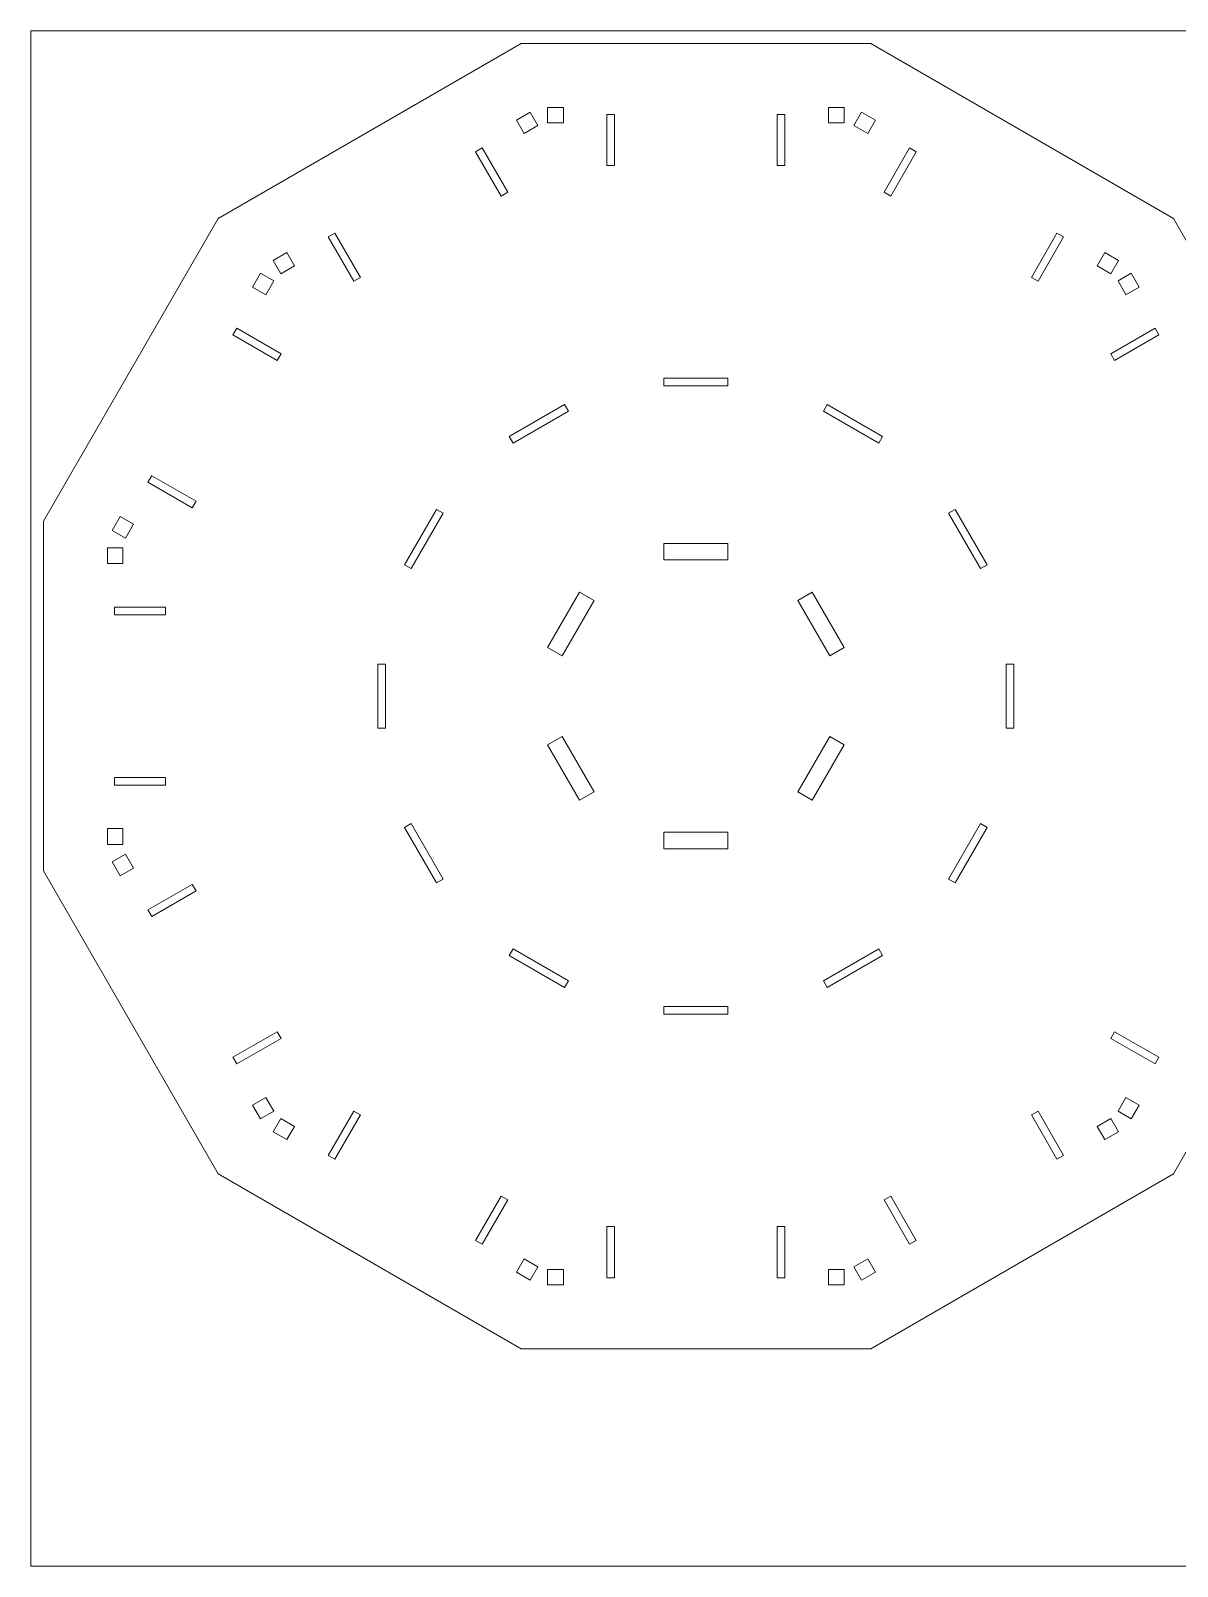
# Model space of a CAD drawing. Header units: millimetres. Extents: x -450 to 450, y -969 to 969.
# Drawn here: x -450 to -2, y -302 to 298 of the extents above; entities that cross this region are included whole.
import ezdxf

# ---------------------------------------------------------------- set-up
doc = ezdxf.new("R2010")
doc.units = ezdxf.units.MM
doc.header["$MEASUREMENT"] = 0
doc.layers.add('Camada 1', color=7, linetype='Continuous')

msp = doc.modelspace()

# ---------------------------------------------------------------- linework, layer by layer
at = {"layer": 'Camada 1', "color": 254, "lineweight": 20}
msp.add_lwpolyline([(-450, -301.6081), (450, -301.6081), (450, 298.3919), (-450, 298.3919), (-450, -301.6081)], close=True, dxfattribs=at)
at = {"layer": 'Camada 1', "color": 230, "lineweight": 20}
for points, knots in [([(65, -29.9351), (65, -29.9351), (65, 106.7189), (65, 106.7189), (65, 106.7189), (65, 106.7189), (-3.327, 225.0649), (-3.327, 225.0649), (-3.327, 225.0649), (-3.327, 225.0649), (-121.673, 293.3919), (-121.673, 293.3919), (-121.673, 293.3919), (-121.673, 293.3919), (-258.327, 293.3919), (-258.327, 293.3919), (-258.327, 293.3919), (-258.327, 293.3919), (-376.673, 225.0649), (-376.673, 225.0649), (-376.673, 225.0649), (-376.673, 225.0649), (-445, 106.7189), (-445, 106.7189), (-445, 106.7189), (-445, 106.7189), (-445, -29.9351), (-445, -29.9351), (-445, -29.9351), (-445, -29.9351), (-376.673, -148.2811), (-376.673, -148.2811), (-376.673, -148.2811), (-376.673, -148.2811), (-258.327, -216.6081), (-258.327, -216.6081), (-258.327, -216.6081), (-258.327, -216.6081), (-121.673, -216.6081), (-121.673, -216.6081), (-121.673, -216.6081), (-121.673, -216.6081), (-3.327, -148.2811), (-3.327, -148.2811), (-3.327, -148.2811), (-3.327, -148.2811), (65, -29.9351), (65, -29.9351)], [0, 0, 0, 0, 0.07692308, 0.07692308, 0.07692308, 0.07692308, 0.15384615, 0.15384615, 0.15384615, 0.15384615, 0.23076923, 0.23076923, 0.23076923, 0.23076923, 0.30769231, 0.30769231, 0.30769231, 0.30769231, 0.38461538, 0.38461538, 0.38461538, 0.38461538, 0.46153846, 0.46153846, 0.46153846, 0.46153846, 0.53846154, 0.53846154, 0.53846154, 0.53846154, 0.61538462, 0.61538462, 0.61538462, 0.61538462, 0.69230769, 0.69230769, 0.69230769, 0.69230769, 0.76923077, 0.76923077, 0.76923077, 0.76923077, 0.84615385, 0.84615385, 0.84615385, 0.84615385, 1, 1, 1, 1]), ([(-254.7705, 266.5777), (-254.7705, 266.5777), (-251.7705, 261.3816), (-251.7705, 261.3816), (-251.7705, 261.3816), (-251.7705, 261.3816), (-257.1635, 258.268), (-257.1635, 258.268), (-257.1635, 258.268), (-257.1635, 258.268), (-260.1635, 263.4641), (-260.1635, 263.4641), (-260.1635, 263.4641), (-260.1635, 263.4641), (-254.7705, 266.5777), (-254.7705, 266.5777)], [0, 0, 0, 0, 0.2, 0.2, 0.2, 0.2, 0.4, 0.4, 0.4, 0.4, 0.6, 0.6, 0.6, 0.6, 1, 1, 1, 1]), ([(-241.7728, 262.3919), (-241.7728, 262.3919), (-248, 262.3919), (-248, 262.3919), (-248, 262.3919), (-248, 262.3919), (-248, 268.3919), (-248, 268.3919), (-248, 268.3919), (-248, 268.3919), (-241.7728, 268.3919), (-241.7728, 268.3919), (-241.7728, 268.3919), (-241.7728, 268.3919), (-241.7728, 262.3919), (-241.7728, 262.3919)], [0, 0, 0, 0, 0.2, 0.2, 0.2, 0.2, 0.4, 0.4, 0.4, 0.4, 0.6, 0.6, 0.6, 0.6, 1, 1, 1, 1]), ([(-221.75, 265.6636), (-221.75, 265.6636), (-221.75, 245.6636), (-221.75, 245.6636), (-221.75, 245.6636), (-221.75, 245.6636), (-224.75, 245.6636), (-224.75, 245.6636), (-224.75, 245.6636), (-224.75, 245.6636), (-224.75, 265.6636), (-224.75, 265.6636), (-224.75, 265.6636), (-224.75, 265.6636), (-221.75, 265.6636), (-221.75, 265.6636)], [0, 0, 0, 0, 0.2, 0.2, 0.2, 0.2, 0.4, 0.4, 0.4, 0.4, 0.6, 0.6, 0.6, 0.6, 1, 1, 1, 1]), ([(-155.25, 245.6636), (-155.25, 245.6636), (-158.25, 245.6636), (-158.25, 245.6636), (-158.25, 245.6636), (-158.25, 245.6636), (-158.25, 265.6636), (-158.25, 265.6636), (-158.25, 265.6636), (-158.25, 265.6636), (-155.25, 265.6636), (-155.25, 265.6636), (-155.25, 265.6636), (-155.25, 265.6636), (-155.25, 245.6636), (-155.25, 245.6636)], [0, 0, 0, 0, 0.2, 0.2, 0.2, 0.2, 0.4, 0.4, 0.4, 0.4, 0.6, 0.6, 0.6, 0.6, 1, 1, 1, 1]), ([(-132, 262.3919), (-132, 262.3919), (-138.2272, 262.3919), (-138.2272, 262.3919), (-138.2272, 262.3919), (-138.2272, 262.3919), (-138.2272, 268.3919), (-138.2272, 268.3919), (-138.2272, 268.3919), (-138.2272, 268.3919), (-132, 268.3919), (-132, 268.3919), (-132, 268.3919), (-132, 268.3919), (-132, 262.3919), (-132, 262.3919)], [0, 0, 0, 0, 0.2, 0.2, 0.2, 0.2, 0.4, 0.4, 0.4, 0.4, 0.6, 0.6, 0.6, 0.6, 1, 1, 1, 1]), ([(-122.8365, 258.268), (-122.8365, 258.268), (-128.2295, 261.3816), (-128.2295, 261.3816), (-128.2295, 261.3816), (-128.2295, 261.3816), (-125.2295, 266.5777), (-125.2295, 266.5777), (-125.2295, 266.5777), (-125.2295, 266.5777), (-119.8365, 263.4641), (-119.8365, 263.4641), (-119.8365, 263.4641), (-119.8365, 263.4641), (-122.8365, 258.268), (-122.8365, 258.268)], [0, 0, 0, 0, 0.2, 0.2, 0.2, 0.2, 0.4, 0.4, 0.4, 0.4, 0.6, 0.6, 0.6, 0.6, 1, 1, 1, 1]), ([(-263.5415, 235.2695), (-263.5415, 235.2695), (-266.1395, 233.7695), (-266.1395, 233.7695), (-266.1395, 233.7695), (-266.1395, 233.7695), (-276.1395, 251.09), (-276.1395, 251.09), (-276.1395, 251.09), (-276.1395, 251.09), (-273.5415, 252.59), (-273.5415, 252.59), (-273.5415, 252.59), (-273.5415, 252.59), (-263.5415, 235.2695), (-263.5415, 235.2695)], [0, 0, 0, 0, 0.2, 0.2, 0.2, 0.2, 0.4, 0.4, 0.4, 0.4, 0.6, 0.6, 0.6, 0.6, 1, 1, 1, 1]), ([(-103.8605, 251.09), (-103.8605, 251.09), (-113.8605, 233.7695), (-113.8605, 233.7695), (-113.8605, 233.7695), (-113.8605, 233.7695), (-116.4585, 235.2695), (-116.4585, 235.2695), (-116.4585, 235.2695), (-116.4585, 235.2695), (-106.4585, 252.59), (-106.4585, 252.59), (-106.4585, 252.59), (-106.4585, 252.59), (-103.8605, 251.09), (-103.8605, 251.09)], [0, 0, 0, 0, 0.2, 0.2, 0.2, 0.2, 0.4, 0.4, 0.4, 0.4, 0.6, 0.6, 0.6, 0.6, 1, 1, 1, 1]), ([(-321.1322, 202.0195), (-321.1322, 202.0195), (-323.7302, 200.5195), (-323.7302, 200.5195), (-323.7302, 200.5195), (-323.7302, 200.5195), (-333.7302, 217.84), (-333.7302, 217.84), (-333.7302, 217.84), (-333.7302, 217.84), (-331.1322, 219.34), (-331.1322, 219.34), (-331.1322, 219.34), (-331.1322, 219.34), (-321.1322, 202.0195), (-321.1322, 202.0195)], [0, 0, 0, 0, 0.2, 0.2, 0.2, 0.2, 0.4, 0.4, 0.4, 0.4, 0.6, 0.6, 0.6, 0.6, 1, 1, 1, 1]), ([(-56.2698, 200.5195), (-56.2698, 200.5195), (-58.8678, 202.0195), (-58.8678, 202.0195), (-58.8678, 202.0195), (-58.8678, 202.0195), (-48.8678, 219.34), (-48.8678, 219.34), (-48.8678, 219.34), (-48.8678, 219.34), (-46.2698, 217.84), (-46.2698, 217.84), (-46.2698, 217.84), (-46.2698, 217.84), (-56.2698, 200.5195), (-56.2698, 200.5195)], [0, 0, 0, 0, 0.2, 0.2, 0.2, 0.2, 0.4, 0.4, 0.4, 0.4, 0.6, 0.6, 0.6, 0.6, 1, 1, 1, 1]), ([(-346.8365, 206.4952), (-346.8365, 206.4952), (-352.2295, 203.3816), (-352.2295, 203.3816), (-352.2295, 203.3816), (-352.2295, 203.3816), (-355.2295, 208.5777), (-355.2295, 208.5777), (-355.2295, 208.5777), (-355.2295, 208.5777), (-349.8365, 211.6914), (-349.8365, 211.6914), (-349.8365, 211.6914), (-349.8365, 211.6914), (-346.8365, 206.4952), (-346.8365, 206.4952)], [0, 0, 0, 0, 0.2, 0.2, 0.2, 0.2, 0.4, 0.4, 0.4, 0.4, 0.6, 0.6, 0.6, 0.6, 1, 1, 1, 1]), ([(-27.7705, 203.3816), (-27.7705, 203.3816), (-33.1635, 206.4952), (-33.1635, 206.4952), (-33.1635, 206.4952), (-33.1635, 206.4952), (-30.1635, 211.6914), (-30.1635, 211.6914), (-30.1635, 211.6914), (-30.1635, 211.6914), (-24.7705, 208.5777), (-24.7705, 208.5777), (-24.7705, 208.5777), (-24.7705, 208.5777), (-27.7705, 203.3816), (-27.7705, 203.3816)], [0, 0, 0, 0, 0.2, 0.2, 0.2, 0.2, 0.4, 0.4, 0.4, 0.4, 0.6, 0.6, 0.6, 0.6, 1, 1, 1, 1]), ([(-354.9897, 200.6214), (-354.9897, 200.6214), (-358.1033, 195.2284), (-358.1033, 195.2284), (-358.1033, 195.2284), (-358.1033, 195.2284), (-363.2995, 198.2284), (-363.2995, 198.2284), (-363.2995, 198.2284), (-363.2995, 198.2284), (-360.1858, 203.6214), (-360.1858, 203.6214), (-360.1858, 203.6214), (-360.1858, 203.6214), (-354.9897, 200.6214), (-354.9897, 200.6214)], [0, 0, 0, 0, 0.2, 0.2, 0.2, 0.2, 0.4, 0.4, 0.4, 0.4, 0.6, 0.6, 0.6, 0.6, 1, 1, 1, 1]), ([(-21.8967, 195.2284), (-21.8967, 195.2284), (-25.0103, 200.6214), (-25.0103, 200.6214), (-25.0103, 200.6214), (-25.0103, 200.6214), (-19.8142, 203.6214), (-19.8142, 203.6214), (-19.8142, 203.6214), (-19.8142, 203.6214), (-16.7005, 198.2284), (-16.7005, 198.2284), (-16.7005, 198.2284), (-16.7005, 198.2284), (-21.8967, 195.2284), (-21.8967, 195.2284)], [0, 0, 0, 0, 0.2, 0.2, 0.2, 0.2, 0.4, 0.4, 0.4, 0.4, 0.6, 0.6, 0.6, 0.6, 1, 1, 1, 1]), ([(-352.1276, 172.1221), (-352.1276, 172.1221), (-353.6276, 169.5241), (-353.6276, 169.5241), (-353.6276, 169.5241), (-353.6276, 169.5241), (-370.9481, 179.5241), (-370.9481, 179.5241), (-370.9481, 179.5241), (-370.9481, 179.5241), (-369.4481, 182.1221), (-369.4481, 182.1221), (-369.4481, 182.1221), (-369.4481, 182.1221), (-352.1276, 172.1221), (-352.1276, 172.1221)], [0, 0, 0, 0, 0.2, 0.2, 0.2, 0.2, 0.4, 0.4, 0.4, 0.4, 0.6, 0.6, 0.6, 0.6, 1, 1, 1, 1]), ([(-26.3724, 169.5241), (-26.3724, 169.5241), (-27.8724, 172.1221), (-27.8724, 172.1221), (-27.8724, 172.1221), (-27.8724, 172.1221), (-10.5519, 182.1221), (-10.5519, 182.1221), (-10.5519, 182.1221), (-10.5519, 182.1221), (-9.0519, 179.5241), (-9.0519, 179.5241), (-9.0519, 179.5241), (-9.0519, 179.5241), (-26.3724, 169.5241), (-26.3724, 169.5241)], [0, 0, 0, 0, 0.2, 0.2, 0.2, 0.2, 0.4, 0.4, 0.4, 0.4, 0.6, 0.6, 0.6, 0.6, 1, 1, 1, 1]), ([(-177.5, 162.6836), (-177.5, 162.6836), (-177.5, 159.6836), (-177.5, 159.6836), (-177.5, 159.6836), (-177.5, 159.6836), (-202.5, 159.6836), (-202.5, 159.6836), (-202.5, 159.6836), (-202.5, 159.6836), (-202.5, 162.6836), (-202.5, 162.6836), (-202.5, 162.6836), (-202.5, 162.6836), (-177.5, 162.6836), (-177.5, 162.6836)], [0, 0, 0, 0, 0.2, 0.2, 0.2, 0.2, 0.4, 0.4, 0.4, 0.4, 0.6, 0.6, 0.6, 0.6, 1, 1, 1, 1]), ([(-239.8205, 149.6836), (-239.8205, 149.6836), (-261.4711, 137.1836), (-261.4711, 137.1836), (-261.4711, 137.1836), (-261.4711, 137.1836), (-262.9711, 139.7816), (-262.9711, 139.7816), (-262.9711, 139.7816), (-262.9711, 139.7816), (-241.3205, 152.2816), (-241.3205, 152.2816), (-241.3205, 152.2816), (-241.3205, 152.2816), (-239.8205, 149.6836), (-239.8205, 149.6836)], [0, 0, 0, 0, 0.2, 0.2, 0.2, 0.2, 0.4, 0.4, 0.4, 0.4, 0.6, 0.6, 0.6, 0.6, 1, 1, 1, 1]), ([(-138.6795, 152.2816), (-138.6795, 152.2816), (-117.0289, 139.7816), (-117.0289, 139.7816), (-117.0289, 139.7816), (-117.0289, 139.7816), (-118.5289, 137.1836), (-118.5289, 137.1836), (-118.5289, 137.1836), (-118.5289, 137.1836), (-140.1795, 149.6836), (-140.1795, 149.6836), (-140.1795, 149.6836), (-140.1795, 149.6836), (-138.6795, 152.2816), (-138.6795, 152.2816)], [0, 0, 0, 0, 0.2, 0.2, 0.2, 0.2, 0.4, 0.4, 0.4, 0.4, 0.6, 0.6, 0.6, 0.6, 1, 1, 1, 1]), ([(-385.3776, 114.5314), (-385.3776, 114.5314), (-386.8776, 111.9334), (-386.8776, 111.9334), (-386.8776, 111.9334), (-386.8776, 111.9334), (-404.1981, 121.9334), (-404.1981, 121.9334), (-404.1981, 121.9334), (-404.1981, 121.9334), (-402.6981, 124.5314), (-402.6981, 124.5314), (-402.6981, 124.5314), (-402.6981, 124.5314), (-385.3776, 114.5314), (-385.3776, 114.5314)], [0, 0, 0, 0, 0.2, 0.2, 0.2, 0.2, 0.4, 0.4, 0.4, 0.4, 0.6, 0.6, 0.6, 0.6, 1, 1, 1, 1]), ([(-409.8761, 105.5554), (-409.8761, 105.5554), (-412.9897, 100.1624), (-412.9897, 100.1624), (-412.9897, 100.1624), (-412.9897, 100.1624), (-418.1858, 103.1624), (-418.1858, 103.1624), (-418.1858, 103.1624), (-418.1858, 103.1624), (-415.0722, 108.5554), (-415.0722, 108.5554), (-415.0722, 108.5554), (-415.0722, 108.5554), (-409.8761, 105.5554), (-409.8761, 105.5554)], [0, 0, 0, 0, 0.2, 0.2, 0.2, 0.2, 0.4, 0.4, 0.4, 0.4, 0.6, 0.6, 0.6, 0.6, 1, 1, 1, 1]), ([(-288.7917, 109.863), (-288.7917, 109.863), (-301.2917, 88.2124), (-301.2917, 88.2124), (-301.2917, 88.2124), (-301.2917, 88.2124), (-303.8897, 89.7124), (-303.8897, 89.7124), (-303.8897, 89.7124), (-303.8897, 89.7124), (-291.3897, 111.363), (-291.3897, 111.363), (-291.3897, 111.363), (-291.3897, 111.363), (-288.7917, 109.863), (-288.7917, 109.863)], [0, 0, 0, 0, 0.2, 0.2, 0.2, 0.2, 0.4, 0.4, 0.4, 0.4, 0.6, 0.6, 0.6, 0.6, 1, 1, 1, 1]), ([(-88.6103, 111.363), (-88.6103, 111.363), (-76.1103, 89.7124), (-76.1103, 89.7124), (-76.1103, 89.7124), (-76.1103, 89.7124), (-78.7083, 88.2124), (-78.7083, 88.2124), (-78.7083, 88.2124), (-78.7083, 88.2124), (-91.2083, 109.863), (-91.2083, 109.863), (-91.2083, 109.863), (-91.2083, 109.863), (-88.6103, 111.363), (-88.6103, 111.363)], [0, 0, 0, 0, 0.2, 0.2, 0.2, 0.2, 0.4, 0.4, 0.4, 0.4, 0.6, 0.6, 0.6, 0.6, 1, 1, 1, 1]), ([(-414, 96.3919), (-414, 96.3919), (-414, 90.1647), (-414, 90.1647), (-414, 90.1647), (-414, 90.1647), (-420, 90.1647), (-420, 90.1647), (-420, 90.1647), (-420, 90.1647), (-420, 96.3919), (-420, 96.3919), (-420, 96.3919), (-420, 96.3919), (-414, 96.3919), (-414, 96.3919)], [0, 0, 0, 0, 0.2, 0.2, 0.2, 0.2, 0.4, 0.4, 0.4, 0.4, 0.6, 0.6, 0.6, 0.6, 1, 1, 1, 1]), ([(-202.5, 98.0881), (-202.5, 98.0881), (-177.5, 98.0881), (-177.5, 98.0881), (-177.5, 98.0881), (-177.5, 98.0881), (-177.5, 91.5963), (-177.5, 91.5963), (-177.5, 91.5963), (-177.5, 91.5963), (-202.5, 91.5963), (-202.5, 91.5963), (-202.5, 91.5963), (-202.5, 91.5963), (-202.5, 98.0881), (-202.5, 98.0881)], [0, 0, 0, 0, 0.2, 0.2, 0.2, 0.2, 0.4, 0.4, 0.4, 0.4, 0.6, 0.6, 0.6, 0.6, 1, 1, 1, 1]), ([(-229.8264, 75.8194), (-229.8264, 75.8194), (-242.3264, 54.1688), (-242.3264, 54.1688), (-242.3264, 54.1688), (-242.3264, 54.1688), (-247.9484, 57.4147), (-247.9484, 57.4147), (-247.9484, 57.4147), (-247.9484, 57.4147), (-235.4484, 79.0653), (-235.4484, 79.0653), (-235.4484, 79.0653), (-235.4484, 79.0653), (-229.8264, 75.8194), (-229.8264, 75.8194)], [0, 0, 0, 0, 0.2, 0.2, 0.2, 0.2, 0.4, 0.4, 0.4, 0.4, 0.6, 0.6, 0.6, 0.6, 1, 1, 1, 1]), ([(-144.5516, 79.0653), (-144.5516, 79.0653), (-132.0516, 57.4147), (-132.0516, 57.4147), (-132.0516, 57.4147), (-132.0516, 57.4147), (-137.6736, 54.1688), (-137.6736, 54.1688), (-137.6736, 54.1688), (-137.6736, 54.1688), (-150.1736, 75.8194), (-150.1736, 75.8194), (-150.1736, 75.8194), (-150.1736, 75.8194), (-144.5516, 79.0653), (-144.5516, 79.0653)], [0, 0, 0, 0, 0.2, 0.2, 0.2, 0.2, 0.4, 0.4, 0.4, 0.4, 0.6, 0.6, 0.6, 0.6, 1, 1, 1, 1]), ([(-397.2717, 73.1419), (-397.2717, 73.1419), (-397.2717, 70.1419), (-397.2717, 70.1419), (-397.2717, 70.1419), (-397.2717, 70.1419), (-417.2717, 70.1419), (-417.2717, 70.1419), (-417.2717, 70.1419), (-417.2717, 70.1419), (-417.2717, 73.1419), (-417.2717, 73.1419), (-417.2717, 73.1419), (-417.2717, 73.1419), (-397.2717, 73.1419), (-397.2717, 73.1419)], [0, 0, 0, 0, 0.2, 0.2, 0.2, 0.2, 0.4, 0.4, 0.4, 0.4, 0.6, 0.6, 0.6, 0.6, 1, 1, 1, 1]), ([(-311.2917, 50.8919), (-311.2917, 50.8919), (-311.2917, 25.8919), (-311.2917, 25.8919), (-311.2917, 25.8919), (-311.2917, 25.8919), (-314.2917, 25.8919), (-314.2917, 25.8919), (-314.2917, 25.8919), (-314.2917, 25.8919), (-314.2917, 50.8919), (-314.2917, 50.8919), (-314.2917, 50.8919), (-314.2917, 50.8919), (-311.2917, 50.8919), (-311.2917, 50.8919)], [0, 0, 0, 0, 0.2, 0.2, 0.2, 0.2, 0.4, 0.4, 0.4, 0.4, 0.6, 0.6, 0.6, 0.6, 1, 1, 1, 1]), ([(-65.7083, 50.8919), (-65.7083, 50.8919), (-65.7083, 25.8919), (-65.7083, 25.8919), (-65.7083, 25.8919), (-65.7083, 25.8919), (-68.7083, 25.8919), (-68.7083, 25.8919), (-68.7083, 25.8919), (-68.7083, 25.8919), (-68.7083, 50.8919), (-68.7083, 50.8919), (-68.7083, 50.8919), (-68.7083, 50.8919), (-65.7083, 50.8919), (-65.7083, 50.8919)], [0, 0, 0, 0, 0.2, 0.2, 0.2, 0.2, 0.4, 0.4, 0.4, 0.4, 0.6, 0.6, 0.6, 0.6, 1, 1, 1, 1]), ([(-242.3264, 22.615), (-242.3264, 22.615), (-229.8264, 0.9644), (-229.8264, 0.9644), (-229.8264, 0.9644), (-229.8264, 0.9644), (-235.4484, -2.2815), (-235.4484, -2.2815), (-235.4484, -2.2815), (-235.4484, -2.2815), (-247.9484, 19.3691), (-247.9484, 19.3691), (-247.9484, 19.3691), (-247.9484, 19.3691), (-242.3264, 22.615), (-242.3264, 22.615)], [0, 0, 0, 0, 0.2, 0.2, 0.2, 0.2, 0.4, 0.4, 0.4, 0.4, 0.6, 0.6, 0.6, 0.6, 1, 1, 1, 1]), ([(-132.0516, 19.3691), (-132.0516, 19.3691), (-144.5516, -2.2815), (-144.5516, -2.2815), (-144.5516, -2.2815), (-144.5516, -2.2815), (-150.1736, 0.9644), (-150.1736, 0.9644), (-150.1736, 0.9644), (-150.1736, 0.9644), (-137.6736, 22.615), (-137.6736, 22.615), (-137.6736, 22.615), (-137.6736, 22.615), (-132.0516, 19.3691), (-132.0516, 19.3691)], [0, 0, 0, 0, 0.2, 0.2, 0.2, 0.2, 0.4, 0.4, 0.4, 0.4, 0.6, 0.6, 0.6, 0.6, 1, 1, 1, 1]), ([(-397.2717, 6.6419), (-397.2717, 6.6419), (-397.2717, 3.6419), (-397.2717, 3.6419), (-397.2717, 3.6419), (-397.2717, 3.6419), (-417.2717, 3.6419), (-417.2717, 3.6419), (-417.2717, 3.6419), (-417.2717, 3.6419), (-417.2717, 6.6419), (-417.2717, 6.6419), (-417.2717, 6.6419), (-417.2717, 6.6419), (-397.2717, 6.6419), (-397.2717, 6.6419)], [0, 0, 0, 0, 0.2, 0.2, 0.2, 0.2, 0.4, 0.4, 0.4, 0.4, 0.6, 0.6, 0.6, 0.6, 1, 1, 1, 1]), ([(-301.2917, -11.4286), (-301.2917, -11.4286), (-288.7917, -33.0792), (-288.7917, -33.0792), (-288.7917, -33.0792), (-288.7917, -33.0792), (-291.3897, -34.5792), (-291.3897, -34.5792), (-291.3897, -34.5792), (-291.3897, -34.5792), (-303.8897, -12.9286), (-303.8897, -12.9286), (-303.8897, -12.9286), (-303.8897, -12.9286), (-301.2917, -11.4286), (-301.2917, -11.4286)], [0, 0, 0, 0, 0.2, 0.2, 0.2, 0.2, 0.4, 0.4, 0.4, 0.4, 0.6, 0.6, 0.6, 0.6, 1, 1, 1, 1]), ([(-91.2083, -33.0792), (-91.2083, -33.0792), (-78.7083, -11.4286), (-78.7083, -11.4286), (-78.7083, -11.4286), (-78.7083, -11.4286), (-76.1103, -12.9286), (-76.1103, -12.9286), (-76.1103, -12.9286), (-76.1103, -12.9286), (-88.6103, -34.5792), (-88.6103, -34.5792), (-88.6103, -34.5792), (-88.6103, -34.5792), (-91.2083, -33.0792), (-91.2083, -33.0792)], [0, 0, 0, 0, 0.2, 0.2, 0.2, 0.2, 0.4, 0.4, 0.4, 0.4, 0.6, 0.6, 0.6, 0.6, 1, 1, 1, 1]), ([(-414, -13.3809), (-414, -13.3809), (-414, -19.6081), (-414, -19.6081), (-414, -19.6081), (-414, -19.6081), (-420, -19.6081), (-420, -19.6081), (-420, -19.6081), (-420, -19.6081), (-420, -13.3809), (-420, -13.3809), (-420, -13.3809), (-420, -13.3809), (-414, -13.3809), (-414, -13.3809)], [0, 0, 0, 0, 0.2, 0.2, 0.2, 0.2, 0.4, 0.4, 0.4, 0.4, 0.6, 0.6, 0.6, 0.6, 1, 1, 1, 1]), ([(-202.5, -14.8125), (-202.5, -14.8125), (-177.5, -14.8125), (-177.5, -14.8125), (-177.5, -14.8125), (-177.5, -14.8125), (-177.5, -21.3043), (-177.5, -21.3043), (-177.5, -21.3043), (-177.5, -21.3043), (-202.5, -21.3043), (-202.5, -21.3043), (-202.5, -21.3043), (-202.5, -21.3043), (-202.5, -14.8125), (-202.5, -14.8125)], [0, 0, 0, 0, 0.2, 0.2, 0.2, 0.2, 0.4, 0.4, 0.4, 0.4, 0.6, 0.6, 0.6, 0.6, 1, 1, 1, 1]), ([(-412.9897, -23.3786), (-412.9897, -23.3786), (-409.8761, -28.7716), (-409.8761, -28.7716), (-409.8761, -28.7716), (-409.8761, -28.7716), (-415.0722, -31.7716), (-415.0722, -31.7716), (-415.0722, -31.7716), (-415.0722, -31.7716), (-418.1858, -26.3786), (-418.1858, -26.3786), (-418.1858, -26.3786), (-418.1858, -26.3786), (-412.9897, -23.3786), (-412.9897, -23.3786)], [0, 0, 0, 0, 0.2, 0.2, 0.2, 0.2, 0.4, 0.4, 0.4, 0.4, 0.6, 0.6, 0.6, 0.6, 1, 1, 1, 1]), ([(-386.8776, -35.1496), (-386.8776, -35.1496), (-385.3776, -37.7476), (-385.3776, -37.7476), (-385.3776, -37.7476), (-385.3776, -37.7476), (-402.6981, -47.7476), (-402.6981, -47.7476), (-402.6981, -47.7476), (-402.6981, -47.7476), (-404.1981, -45.1496), (-404.1981, -45.1496), (-404.1981, -45.1496), (-404.1981, -45.1496), (-386.8776, -35.1496), (-386.8776, -35.1496)], [0, 0, 0, 0, 0.2, 0.2, 0.2, 0.2, 0.4, 0.4, 0.4, 0.4, 0.6, 0.6, 0.6, 0.6, 1, 1, 1, 1]), ([(-261.4711, -60.3998), (-261.4711, -60.3998), (-239.8205, -72.8998), (-239.8205, -72.8998), (-239.8205, -72.8998), (-239.8205, -72.8998), (-241.3205, -75.4978), (-241.3205, -75.4978), (-241.3205, -75.4978), (-241.3205, -75.4978), (-262.9711, -62.9978), (-262.9711, -62.9978), (-262.9711, -62.9978), (-262.9711, -62.9978), (-261.4711, -60.3998), (-261.4711, -60.3998)], [0, 0, 0, 0, 0.2, 0.2, 0.2, 0.2, 0.4, 0.4, 0.4, 0.4, 0.6, 0.6, 0.6, 0.6, 1, 1, 1, 1]), ([(-140.1795, -72.8998), (-140.1795, -72.8998), (-118.5289, -60.3998), (-118.5289, -60.3998), (-118.5289, -60.3998), (-118.5289, -60.3998), (-117.0289, -62.9978), (-117.0289, -62.9978), (-117.0289, -62.9978), (-117.0289, -62.9978), (-138.6795, -75.4978), (-138.6795, -75.4978), (-138.6795, -75.4978), (-138.6795, -75.4978), (-140.1795, -72.8998), (-140.1795, -72.8998)], [0, 0, 0, 0, 0.2, 0.2, 0.2, 0.2, 0.4, 0.4, 0.4, 0.4, 0.6, 0.6, 0.6, 0.6, 1, 1, 1, 1]), ([(-202.5, -82.8998), (-202.5, -82.8998), (-177.5, -82.8998), (-177.5, -82.8998), (-177.5, -82.8998), (-177.5, -82.8998), (-177.5, -85.8998), (-177.5, -85.8998), (-177.5, -85.8998), (-177.5, -85.8998), (-202.5, -85.8998), (-202.5, -85.8998), (-202.5, -85.8998), (-202.5, -85.8998), (-202.5, -82.8998), (-202.5, -82.8998)], [0, 0, 0, 0, 0.2, 0.2, 0.2, 0.2, 0.4, 0.4, 0.4, 0.4, 0.6, 0.6, 0.6, 0.6, 1, 1, 1, 1]), ([(-353.6276, -92.7403), (-353.6276, -92.7403), (-352.1276, -95.3383), (-352.1276, -95.3383), (-352.1276, -95.3383), (-352.1276, -95.3383), (-369.4481, -105.3383), (-369.4481, -105.3383), (-369.4481, -105.3383), (-369.4481, -105.3383), (-370.9481, -102.7403), (-370.9481, -102.7403), (-370.9481, -102.7403), (-370.9481, -102.7403), (-353.6276, -92.7403), (-353.6276, -92.7403)], [0, 0, 0, 0, 0.2, 0.2, 0.2, 0.2, 0.4, 0.4, 0.4, 0.4, 0.6, 0.6, 0.6, 0.6, 1, 1, 1, 1]), ([(-26.3724, -92.7403), (-26.3724, -92.7403), (-9.0519, -102.7403), (-9.0519, -102.7403), (-9.0519, -102.7403), (-9.0519, -102.7403), (-10.5519, -105.3383), (-10.5519, -105.3383), (-10.5519, -105.3383), (-10.5519, -105.3383), (-27.8724, -95.3383), (-27.8724, -95.3383), (-27.8724, -95.3383), (-27.8724, -95.3383), (-26.3724, -92.7403), (-26.3724, -92.7403)], [0, 0, 0, 0, 0.2, 0.2, 0.2, 0.2, 0.4, 0.4, 0.4, 0.4, 0.6, 0.6, 0.6, 0.6, 1, 1, 1, 1]), ([(-358.1033, -118.4446), (-358.1033, -118.4446), (-354.9897, -123.8376), (-354.9897, -123.8376), (-354.9897, -123.8376), (-354.9897, -123.8376), (-360.1858, -126.8376), (-360.1858, -126.8376), (-360.1858, -126.8376), (-360.1858, -126.8376), (-363.2995, -121.4446), (-363.2995, -121.4446), (-363.2995, -121.4446), (-363.2995, -121.4446), (-358.1033, -118.4446), (-358.1033, -118.4446)], [0, 0, 0, 0, 0.2, 0.2, 0.2, 0.2, 0.4, 0.4, 0.4, 0.4, 0.6, 0.6, 0.6, 0.6, 1, 1, 1, 1]), ([(-25.0103, -123.8376), (-25.0103, -123.8376), (-21.8967, -118.4446), (-21.8967, -118.4446), (-21.8967, -118.4446), (-21.8967, -118.4446), (-16.7005, -121.4446), (-16.7005, -121.4446), (-16.7005, -121.4446), (-16.7005, -121.4446), (-19.8142, -126.8376), (-19.8142, -126.8376), (-19.8142, -126.8376), (-19.8142, -126.8376), (-25.0103, -123.8376), (-25.0103, -123.8376)], [0, 0, 0, 0, 0.2, 0.2, 0.2, 0.2, 0.4, 0.4, 0.4, 0.4, 0.6, 0.6, 0.6, 0.6, 1, 1, 1, 1]), ([(-323.7302, -123.7357), (-323.7302, -123.7357), (-321.1322, -125.2357), (-321.1322, -125.2357), (-321.1322, -125.2357), (-321.1322, -125.2357), (-331.1322, -142.5562), (-331.1322, -142.5562), (-331.1322, -142.5562), (-331.1322, -142.5562), (-333.7302, -141.0562), (-333.7302, -141.0562), (-333.7302, -141.0562), (-333.7302, -141.0562), (-323.7302, -123.7357), (-323.7302, -123.7357)], [0, 0, 0, 0, 0.2, 0.2, 0.2, 0.2, 0.4, 0.4, 0.4, 0.4, 0.6, 0.6, 0.6, 0.6, 1, 1, 1, 1]), ([(-58.8678, -125.2357), (-58.8678, -125.2357), (-56.2698, -123.7357), (-56.2698, -123.7357), (-56.2698, -123.7357), (-56.2698, -123.7357), (-46.2698, -141.0562), (-46.2698, -141.0562), (-46.2698, -141.0562), (-46.2698, -141.0562), (-48.8678, -142.5562), (-48.8678, -142.5562), (-48.8678, -142.5562), (-48.8678, -142.5562), (-58.8678, -125.2357), (-58.8678, -125.2357)], [0, 0, 0, 0, 0.2, 0.2, 0.2, 0.2, 0.4, 0.4, 0.4, 0.4, 0.6, 0.6, 0.6, 0.6, 1, 1, 1, 1]), ([(-352.2295, -126.5978), (-352.2295, -126.5978), (-346.8365, -129.7114), (-346.8365, -129.7114), (-346.8365, -129.7114), (-346.8365, -129.7114), (-349.8365, -134.9076), (-349.8365, -134.9076), (-349.8365, -134.9076), (-349.8365, -134.9076), (-355.2295, -131.7939), (-355.2295, -131.7939), (-355.2295, -131.7939), (-355.2295, -131.7939), (-352.2295, -126.5978), (-352.2295, -126.5978)], [0, 0, 0, 0, 0.2, 0.2, 0.2, 0.2, 0.4, 0.4, 0.4, 0.4, 0.6, 0.6, 0.6, 0.6, 1, 1, 1, 1]), ([(-33.1635, -129.7114), (-33.1635, -129.7114), (-27.7705, -126.5978), (-27.7705, -126.5978), (-27.7705, -126.5978), (-27.7705, -126.5978), (-24.7705, -131.7939), (-24.7705, -131.7939), (-24.7705, -131.7939), (-24.7705, -131.7939), (-30.1635, -134.9076), (-30.1635, -134.9076), (-30.1635, -134.9076), (-30.1635, -134.9076), (-33.1635, -129.7114), (-33.1635, -129.7114)], [0, 0, 0, 0, 0.2, 0.2, 0.2, 0.2, 0.4, 0.4, 0.4, 0.4, 0.6, 0.6, 0.6, 0.6, 1, 1, 1, 1]), ([(-266.1395, -156.9857), (-266.1395, -156.9857), (-263.5415, -158.4857), (-263.5415, -158.4857), (-263.5415, -158.4857), (-263.5415, -158.4857), (-273.5415, -175.8062), (-273.5415, -175.8062), (-273.5415, -175.8062), (-273.5415, -175.8062), (-276.1395, -174.3062), (-276.1395, -174.3062), (-276.1395, -174.3062), (-276.1395, -174.3062), (-266.1395, -156.9857), (-266.1395, -156.9857)], [0, 0, 0, 0, 0.2, 0.2, 0.2, 0.2, 0.4, 0.4, 0.4, 0.4, 0.6, 0.6, 0.6, 0.6, 1, 1, 1, 1]), ([(-116.4585, -158.4857), (-116.4585, -158.4857), (-113.8605, -156.9857), (-113.8605, -156.9857), (-113.8605, -156.9857), (-113.8605, -156.9857), (-103.8605, -174.3062), (-103.8605, -174.3062), (-103.8605, -174.3062), (-103.8605, -174.3062), (-106.4585, -175.8062), (-106.4585, -175.8062), (-106.4585, -175.8062), (-106.4585, -175.8062), (-116.4585, -158.4857), (-116.4585, -158.4857)], [0, 0, 0, 0, 0.2, 0.2, 0.2, 0.2, 0.4, 0.4, 0.4, 0.4, 0.6, 0.6, 0.6, 0.6, 1, 1, 1, 1]), ([(-224.75, -168.8798), (-224.75, -168.8798), (-221.75, -168.8798), (-221.75, -168.8798), (-221.75, -168.8798), (-221.75, -168.8798), (-221.75, -188.8798), (-221.75, -188.8798), (-221.75, -188.8798), (-221.75, -188.8798), (-224.75, -188.8798), (-224.75, -188.8798), (-224.75, -188.8798), (-224.75, -188.8798), (-224.75, -168.8798), (-224.75, -168.8798)], [0, 0, 0, 0, 0.2, 0.2, 0.2, 0.2, 0.4, 0.4, 0.4, 0.4, 0.6, 0.6, 0.6, 0.6, 1, 1, 1, 1]), ([(-158.25, -168.8798), (-158.25, -168.8798), (-155.25, -168.8798), (-155.25, -168.8798), (-155.25, -168.8798), (-155.25, -168.8798), (-155.25, -188.8798), (-155.25, -188.8798), (-155.25, -188.8798), (-155.25, -188.8798), (-158.25, -188.8798), (-158.25, -188.8798), (-158.25, -188.8798), (-158.25, -188.8798), (-158.25, -168.8798), (-158.25, -168.8798)], [0, 0, 0, 0, 0.2, 0.2, 0.2, 0.2, 0.4, 0.4, 0.4, 0.4, 0.6, 0.6, 0.6, 0.6, 1, 1, 1, 1]), ([(-257.1635, -181.4842), (-257.1635, -181.4842), (-251.7705, -184.5978), (-251.7705, -184.5978), (-251.7705, -184.5978), (-251.7705, -184.5978), (-254.7705, -189.7939), (-254.7705, -189.7939), (-254.7705, -189.7939), (-254.7705, -189.7939), (-260.1635, -186.6803), (-260.1635, -186.6803), (-260.1635, -186.6803), (-260.1635, -186.6803), (-257.1635, -181.4842), (-257.1635, -181.4842)], [0, 0, 0, 0, 0.2, 0.2, 0.2, 0.2, 0.4, 0.4, 0.4, 0.4, 0.6, 0.6, 0.6, 0.6, 1, 1, 1, 1]), ([(-248, -185.6081), (-248, -185.6081), (-241.7728, -185.6081), (-241.7728, -185.6081), (-241.7728, -185.6081), (-241.7728, -185.6081), (-241.7728, -191.6081), (-241.7728, -191.6081), (-241.7728, -191.6081), (-241.7728, -191.6081), (-248, -191.6081), (-248, -191.6081), (-248, -191.6081), (-248, -191.6081), (-248, -185.6081), (-248, -185.6081)], [0, 0, 0, 0, 0.2, 0.2, 0.2, 0.2, 0.4, 0.4, 0.4, 0.4, 0.6, 0.6, 0.6, 0.6, 1, 1, 1, 1]), ([(-138.2272, -185.6081), (-138.2272, -185.6081), (-132, -185.6081), (-132, -185.6081), (-132, -185.6081), (-132, -185.6081), (-132, -191.6081), (-132, -191.6081), (-132, -191.6081), (-132, -191.6081), (-138.2272, -191.6081), (-138.2272, -191.6081), (-138.2272, -191.6081), (-138.2272, -191.6081), (-138.2272, -185.6081), (-138.2272, -185.6081)], [0, 0, 0, 0, 0.2, 0.2, 0.2, 0.2, 0.4, 0.4, 0.4, 0.4, 0.6, 0.6, 0.6, 0.6, 1, 1, 1, 1]), ([(-128.2295, -184.5978), (-128.2295, -184.5978), (-122.8365, -181.4842), (-122.8365, -181.4842), (-122.8365, -181.4842), (-122.8365, -181.4842), (-119.8365, -186.6803), (-119.8365, -186.6803), (-119.8365, -186.6803), (-119.8365, -186.6803), (-125.2295, -189.7939), (-125.2295, -189.7939), (-125.2295, -189.7939), (-125.2295, -189.7939), (-128.2295, -184.5978), (-128.2295, -184.5978)], [0, 0, 0, 0, 0.2, 0.2, 0.2, 0.2, 0.4, 0.4, 0.4, 0.4, 0.6, 0.6, 0.6, 0.6, 1, 1, 1, 1])]:
    msp.add_open_spline(points, degree=3, knots=knots, dxfattribs=at)

doc.saveas('drawing.dxf')
